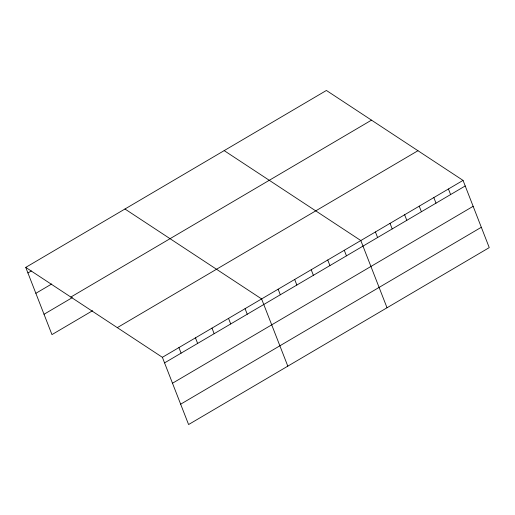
<?xml version="1.0" encoding="UTF-8"?>
<svg xmlns="http://www.w3.org/2000/svg" width="515" height="515" viewBox="0 0 515 515"><rect width="100%" height="100%" fill="white"/><g stroke="black" fill="none" stroke-linecap="round" stroke-linejoin="round"><path stroke-width="0.77" d="M25.75 267.388L326.407 90.466L463.043 180.392L489.25 247.612L188.593 424.534L162.386 357.313L25.75 267.388L51.957 334.608L92.61 310.687M27.926 272.963L31.37 270.935M35.857 293.305L51.7 283.984M70.838 297.065L371.495 120.143M44.026 314.266L72.274 297.644M117.298 327.637L417.955 150.715M162.386 357.313L463.043 180.392M164.562 362.882L465.212 185.966M172.493 383.231L473.15 206.309M180.662 404.185L481.319 227.27M224.18 150.625L360.822 240.544L387.029 307.764M124.965 209.006L261.601 298.925L287.814 366.146M448.436 188.986L450.612 194.561M433.836 197.58L436.005 203.155M419.229 206.167L421.405 211.742M404.629 214.761L406.805 220.336M390.022 223.356L392.198 228.93M375.422 231.95L377.598 237.524M344.284 250.277L346.453 255.846M327.746 260.004L329.922 265.579M311.208 269.738L313.384 275.313M294.677 279.465L296.846 285.04M278.139 289.198L280.315 294.773M245.069 308.659L247.239 314.234M228.531 318.386L230.707 323.961M211.993 328.119L214.169 333.694M195.462 337.846L197.631 343.421M178.924 347.58L181.093 353.155"/></g></svg>
